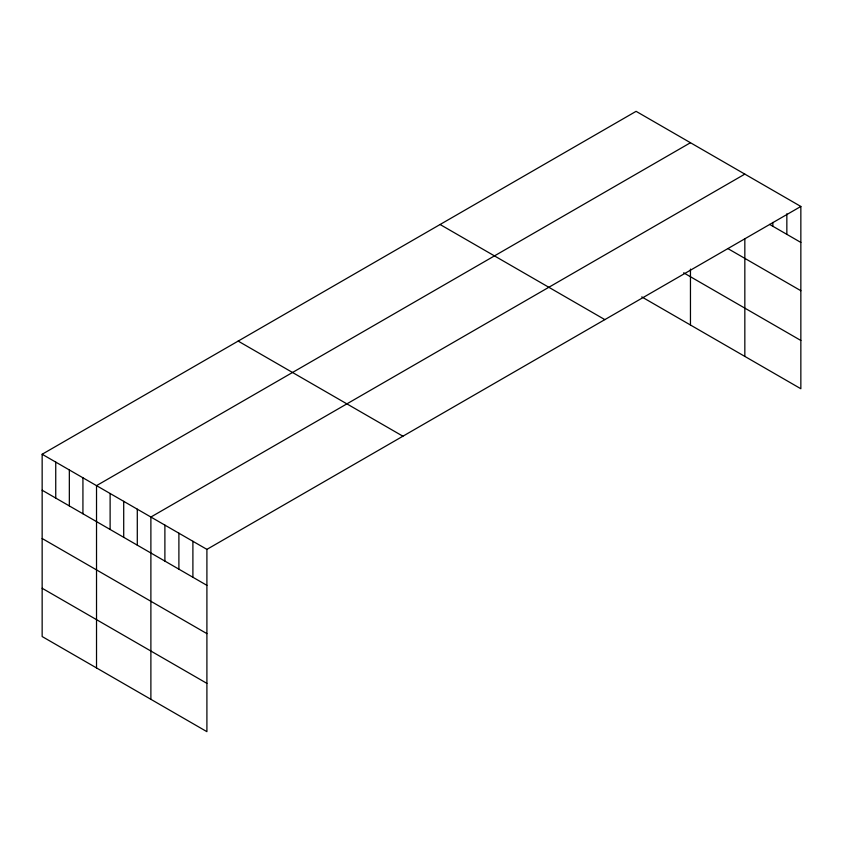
<?xml version="1.0" encoding="UTF-8"?>
<svg xmlns="http://www.w3.org/2000/svg" width="843" height="843" viewBox="0 0 843 843"><rect width="100%" height="100%" fill="white"/><g stroke="black" fill="none" stroke-linecap="round" stroke-linejoin="round"><path stroke-width="1.26" d="M800.85 206.461L206.904 549.373L206.904 731.661L42.15 636.539L42.15 454.251L636.096 111.339L800.85 206.461L800.85 388.749L641.755 296.894M690.459 142.73L96.523 485.642L96.523 667.93M744.833 174.122L150.886 517.033L150.886 699.321M769.606 224.396L800.85 242.436M727.846 248.569L800.85 290.719M683.662 272.816L800.85 340.467M440.088 224.501L604.852 319.623M238.147 341.088L402.912 436.21M42.15 454.251L206.904 549.373M42.15 490.226L206.904 585.348M42.15 538.508L206.904 633.63M42.15 588.256L206.904 683.378M786.846 213.795L786.846 234.354M772.841 222.415L772.841 226.272M744.833 238.569L744.833 356.41M690.459 269.086L690.459 325.019M192.899 541.29L192.899 577.265M178.895 533.197L178.895 569.173M164.891 525.115L164.891 561.09M137.293 509.183L137.293 545.158M123.71 501.332L123.71 537.307M110.117 493.492L110.117 529.467M82.93 477.791L82.93 513.766M69.337 469.941L69.337 505.916M55.743 462.101L55.743 498.076"/></g></svg>
